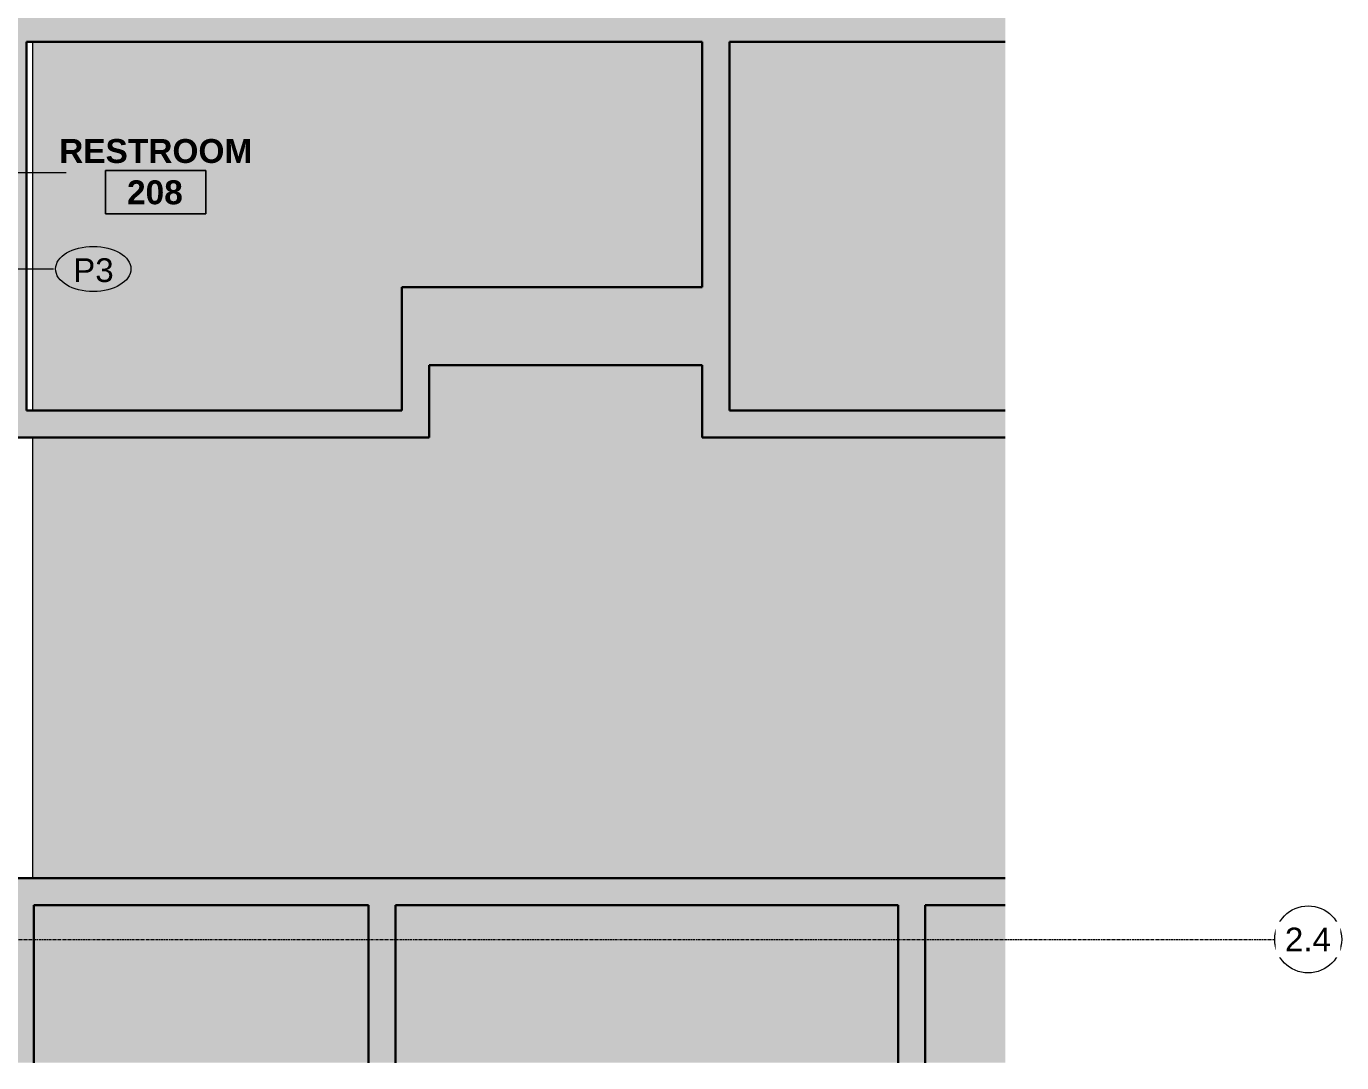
# Model space of a CAD drawing. Header units: inches. Extents: x 889 to 2667, y -546 to 1725.
# Drawn here: x 2431 to 2666.9, y 1071.9 to 1257.8 of the extents above; entities that cross this region are included whole.
import ezdxf

# ---------------------------------------------------------------- set-up
doc = ezdxf.new("R2010")
doc.units = ezdxf.units.IN
doc.header["$MEASUREMENT"] = 0
doc.linetypes.add('Grid Line 1_2_', pattern=[0.875, 0.5, -0.125, 0.125, -0.125])
for name, color, linetype, lineweight in [('A-AREA-IDEN', 2, 'Continuous', 9), ('A-DETL', 90, 'Continuous', 9), ('A-DETL-GENF', 92, 'Continuous', 9), ('A-WALL', 113, 'Continuous', 13), ('A-WALL-PATT', 111, 'Continuous', 18), ('P-SANR-FIXT-IDEN', 2, 'Continuous', 9), ('S-GRID', 1, 'Continuous', 9), ('S-GRID-IDEN', 1, 'Continuous', 9)]:
    doc.layers.add(name, color=color, linetype=linetype, lineweight=lineweight)
doc.styles.add('Swis721 Lt BT_2', font='swissl.ttf', dxfattribs={"height": 4.257319})
doc.styles.add('Swis721 Lt BT_B', font='', dxfattribs={"height": 4.291988})
doc.styles.get('Swis721 Lt BT_B').set_extended_font_data('Swis721 Lt BT', bold=True)

# ---------------------------------------------------------------- blocks, each defined once
blk = doc.blocks.new('OTJ_ Room Tag - Room Name _ Number-360227-FIRST FLOOR CONSTRUCTION')
at = {"layer": 'A-AREA-IDEN'}
for p, q in [((-0.1881, -0.1636), (-0.1881, -0.0018)), ((-0.1881, -0.0018), (0.1869, -0.0018)), ((0.1869, -0.0018), (-0.1881, -0.0018)), ((-0.1881, -0.0018), (-0.1881, -0.1636)), ((0.1869, -0.0018), (0.1869, -0.1636)), ((0.1869, -0.1636), (0.1869, -0.0018)), ((0.1869, -0.1636), (-0.1881, -0.1636)), ((-0.1881, -0.1636), (0.1869, -0.1636))]:
    blk.add_line(p, q, dxfattribs=at)
blk = doc.blocks.new('Plumbing Equipment Tag - Standard-3394155-FIRST FLOOR CONSTRUCTION')
at = {"layer": 'P-SANR-FIXT-IDEN'}
blk.add_ellipse((-0.0499, 0.0037), major_axis=(-0.1406, 0), ratio=0.600473, dxfattribs=at)
blk = doc.blocks.new('Grid - Grid Head - Circle-50561-FIRST FLOOR CONSTRUCTION')
at = {"layer": 'S-GRID-IDEN'}
blk.add_circle((0, 0), 0.125, dxfattribs=at)

msp = doc.modelspace()

# ---------------------------------------------------------------- hatches: boundary and pattern name
at = {"layer": 'A-DETL-GENF', "transparency": 33554534}
h = msp.add_hatch(color=8, dxfattribs=at)
h.paths.add_polyline_path([(2592.19, 1071.93), (2606.52, 1071.93), (2606.52, 1100.16), (2592.19, 1100.16)], flags=0)
h.paths.add_polyline_path([(2039.82, 1071.93), (2039.82, 1105.04), (1979.81, 1105.04), (1979.81, 1071.93), (2002.81, 1071.93)], flags=0)
h.paths.add_polyline_path([(1861.16, 1071.93), (1974.94, 1071.93), (1974.94, 1100.16), (1861.16, 1100.16)], flags=0)
h.paths.add_polyline_path([(2497.19, 1071.93), (2587.31, 1071.93), (2587.31, 1100.16), (2497.19, 1100.16), (2497.19, 1076.14)], flags=0)
h.paths.add_polyline_path([(2045.07, 1071.93), (2189.07, 1071.93), (2189.07, 1099.79), (2045.07, 1099.79)], flags=0)
h.paths.add_polyline_path([(2386.33, 1071.93), (2427.44, 1071.93), (2427.44, 1100.16), (2194.32, 1100.16), (2194.32, 1071.93), (2327.01, 1071.93)], flags=0)
h.paths.add_polyline_path([(2432.31, 1071.93), (2492.31, 1071.93), (2492.31, 1100.16), (2432.31, 1100.16)], flags=0)
h.paths.add_polyline_path([(1953.81, 1105.04), (1956.81, 1105.04), (1956.81, 1184.04), (1861.16, 1184.04), (1861.16, 1105.04), (1930.06, 1105.04)], flags=0)
h.paths.add_polyline_path([(2587.31, 1105.04), (2606.52, 1105.04), (2606.52, 1184.04), (2552.19, 1184.04), (2552.19, 1197.04), (2503.19, 1197.04), (2503.19, 1184.04), (2432.06, 1184.04), (2432.06, 1105.04), (2557.06, 1105.04)], flags=0)
h.paths.add_polyline_path([(1897.17, 1188.29), (1953.81, 1188.29), (1953.81, 1247.04), (1923.06, 1247.04), (1923.06, 1273.79), (1904.81, 1273.79), (1904.81, 1303.29), (1930.06, 1303.29), (1930.06, 1329.66), (1861.16, 1329.66), (1861.16, 1188.29)], flags=0)
h.paths.add_polyline_path([(2557.06, 1188.91), (2606.52, 1188.91), (2606.52, 1255.04), (2557.06, 1255.04), (2557.06, 1197.04)], flags=0)
h.paths.add_polyline_path([(2462.06, 1188.91), (2498.31, 1188.91), (2498.31, 1211.04), (2552.19, 1211.04), (2552.19, 1255.04), (2432.06, 1255.04), (2432.06, 1188.91), (2448.84, 1188.91)], flags=0)
h.paths.add_polyline_path([(1934.59, 1251.29), (1953.81, 1251.29), (1953.81, 1281.04), (1934.31, 1281.04), (1934.31, 1273.79), (1927.31, 1273.79), (1927.31, 1251.29), (1930.06, 1251.29)], flags=0)
h.paths.add_polyline_path([(2552.19, 1259.91), (2606.52, 1259.91), (2606.52, 1668.29), (2462.06, 1668.29), (2462.06, 1259.91), (2513.35, 1259.91)], flags=0)
h.paths.add_polyline_path([(1935.81, 1259.99), (1935.81, 1272.09), (1936.62, 1272.09), (1936.62, 1266.29), (1947.5, 1266.29), (1947.5, 1272.09), (1948.31, 1272.09), (1948.31, 1259.99), (1947.5, 1259.99), (1947.5, 1265.78), (1936.62, 1265.78), (1936.62, 1259.99)], flags=0)
h.paths.add_polyline_path([(1930.14, 1334.54), (1953.81, 1334.54), (1953.81, 1441.66), (1861.16, 1441.66), (1861.16, 1334.54), (1930.06, 1334.54)], flags=0)
h.paths.add_polyline_path([(1948.64, 1446.54), (1953.81, 1446.54), (1953.81, 1554.66), (1861.16, 1554.66), (1861.16, 1446.54), (1938.03, 1446.54)], flags=0)
h.paths.add_polyline_path([(1953.81, 1559.54), (1953.81, 1651.04), (1930.06, 1651.04), (1930.06, 1668.29), (1926.07, 1668.29), (1926.07, 1670.29), (1862.07, 1670.29), (1862.07, 1668.29), (1861.16, 1668.29), (1861.16, 1559.54), (1946, 1559.54)], flags=0)
h.paths.add_polyline_path([(1953.81, 1655.29), (1953.81, 1668.29), (1934.31, 1668.29), (1934.31, 1655.29), (1952.76, 1655.29)], flags=0)
h.paths.add_polyline_path([(1946.48, 1656.99), (1946.48, 1661.83), (1937.64, 1661.83), (1937.64, 1656.99), (1936.96, 1656.99), (1936.96, 1667.09), (1937.64, 1667.09), (1937.64, 1662.25), (1946.48, 1662.25), (1946.48, 1667.09), (1947.16, 1667.09), (1947.16, 1656.99)], flags=0)
at = {"layer": 'A-WALL-PATT', "lineweight": 9}
for points in [[(2431.04, 1184.04), (2431.04, 1259.91), (2426.41, 1259.91), (2426.41, 1184.04)], [(2460.81, 1255.04), (2606.52, 1255.04), (2606.52, 1259.91), (2431.04, 1259.91), (2431.04, 1255.04), (2456.81, 1255.04)], [(2557.06, 1188.91), (2557.06, 1255.04), (2552.19, 1255.04), (2552.19, 1188.91)], [(2498.31, 1188.91), (2503.19, 1188.91), (2503.19, 1211.04), (2498.31, 1211.04)], [(2513.35, 1197.04), (2552.19, 1197.04), (2552.19, 1211.04), (2503.19, 1211.04), (2503.19, 1197.04)], [(2443.47, 1184.04), (2503.19, 1184.04), (2503.19, 1188.91), (2431.04, 1188.91), (2431.04, 1184.04)], [(2606.52, 1184.04), (2606.52, 1188.91), (2552.19, 1188.91), (2552.19, 1184.04)], [(2189.07, 1100.16), (2606.52, 1100.16), (2606.52, 1105.04), (2189.07, 1105.04)], [(2427.44, 1071.93), (2432.31, 1071.93), (2432.31, 1100.16), (2427.44, 1100.16)], [(2492.31, 1071.93), (2497.19, 1071.93), (2497.19, 1100.16), (2492.31, 1100.16)], [(2587.31, 1071.93), (2592.19, 1071.93), (2592.19, 1100.16), (2587.31, 1100.16)]]:
    msp.add_hatch(color=7, dxfattribs=at).paths.add_polyline_path(points, flags=0)

# ---------------------------------------------------------------- linework, layer by layer
at = {"layer": 'A-AREA-IDEN'}
msp.add_line((2386.83, 1231.59), (2438.1, 1231.59), dxfattribs=at)
at = {"layer": 'A-DETL'}
for p, q in [((2432.06, 1255.04), (2432.06, 1188.91)), ((2432.06, 1184.04), (2432.06, 1105.04))]:
    msp.add_line(p, q, dxfattribs=at)
at = {"layer": 'A-WALL', "color": 135, "lineweight": 30}
for p, q in [((2431.04, 1188.91), (2431.04, 1255.04)), ((2431.04, 1255.04), (2552.19, 1255.04)), ((2552.19, 1255.04), (2552.19, 1211.04)), ((2557.06, 1255.04), (2606.52, 1255.04)), ((2557.06, 1188.91), (2557.06, 1255.04)), ((2498.31, 1211.04), (2498.31, 1188.91)), ((2552.19, 1211.04), (2498.31, 1211.04)), ((2503.19, 1184.04), (2503.19, 1197.04)), ((2503.19, 1197.04), (2552.19, 1197.04)), ((2552.19, 1197.04), (2552.19, 1184.04)), ((2498.31, 1188.91), (2431.04, 1188.91)), ((2606.52, 1188.91), (2557.06, 1188.91)), ((2426.41, 1184.04), (2503.19, 1184.04)), ((2552.19, 1184.04), (2606.52, 1184.04)), ((2606.52, 1105.04), (2189.07, 1105.04)), ((2432.31, 1100.16), (2492.31, 1100.16)), ((2432.31, 1071.93), (2432.31, 1100.16)), ((2492.31, 1100.16), (2492.31, 1071.93)), ((2497.19, 1100.16), (2587.31, 1100.16)), ((2497.19, 1071.93), (2497.19, 1100.16)), ((2587.31, 1100.16), (2587.31, 1071.93)), ((2592.19, 1100.16), (2606.52, 1100.16)), ((2592.19, 1071.93), (2592.19, 1100.16))]:
    msp.add_line(p, q, dxfattribs=at)
at = {"layer": 'P-SANR-FIXT-IDEN'}
msp.add_line((2426.41, 1214.29), (2435.83, 1214.29), dxfattribs=at)

# ---------------------------------------------------------------- block references
at = {"layer": 'A-AREA-IDEN', "xscale": 47.99999999999997, "yscale": 47.99999999999997, "zscale": 47.99999999999997}
msp.add_blockref('OTJ_ Room Tag - Room Name _ Number-360227-FIRST FLOOR CONSTRUCTION', (2454.18, 1232.02), dxfattribs=at)
at = {"layer": 'P-SANR-FIXT-IDEN', "xscale": 47.99999999999997, "yscale": 47.99999999999997, "zscale": 47.99999999999997}
msp.add_blockref('Plumbing Equipment Tag - Standard-3394155-FIRST FLOOR CONSTRUCTION', (2445.38, 1214.11), dxfattribs=at)
at = {"layer": 'S-GRID-IDEN', "xscale": 47.99999999999997, "yscale": 47.99999999999997, "zscale": 47.99999999999997, "rotation": 269.9999999999995}
msp.add_blockref('Grid - Grid Head - Circle-50561-FIRST FLOOR CONSTRUCTION', (2660.85, 1094.04), dxfattribs=at)

# ---------------------------------------------------------------- texts
at = {"layer": 'A-AREA-IDEN', "char_height": 4.292, "attachment_point": 2, "line_spacing_factor": 0.998538, "style": 'Swis721 Lt BT_B'}
for s, insert, width in [('RESTROOM', (2454.18, 1237.59), 38.61), ('208', (2454.04, 1230.18), 11.502)]:
    msp.add_mtext(s, dxfattribs=dict(at, insert=insert, width=width))
at = {"layer": 'P-SANR-FIXT-IDEN', "insert": (2443.01, 1216.2), "char_height": 4.257, "width": 8.1, "attachment_point": 2, "line_spacing_factor": 1.00667, "style": 'Swis721 Lt BT_2'}
msp.add_mtext('P3', dxfattribs=at)

# ---------------------------------------------------------------- next in the draw order: texts
at = {"layer": 'S-GRID-IDEN', "insert": (2660.8, 1096.15), "char_height": 4.257, "width": 9.45, "attachment_point": 2, "line_spacing_factor": 1.00667, "style": 'Swis721 Lt BT_2', "bg_fill": 3, "box_fill_scale": 1.25, "bg_fill_color": 0, "bg_fill_transparency": 0}
msp.add_mtext('2.4', dxfattribs=at)

# ---------------------------------------------------------------- next in the draw order: linework, layer by layer
at = {"layer": 'S-GRID', "linetype": 'Grid Line 1_2_'}
msp.add_line((1812.82, 1094.04), (2654.85, 1094.04), dxfattribs=at)

doc.saveas('drawing.dxf')
